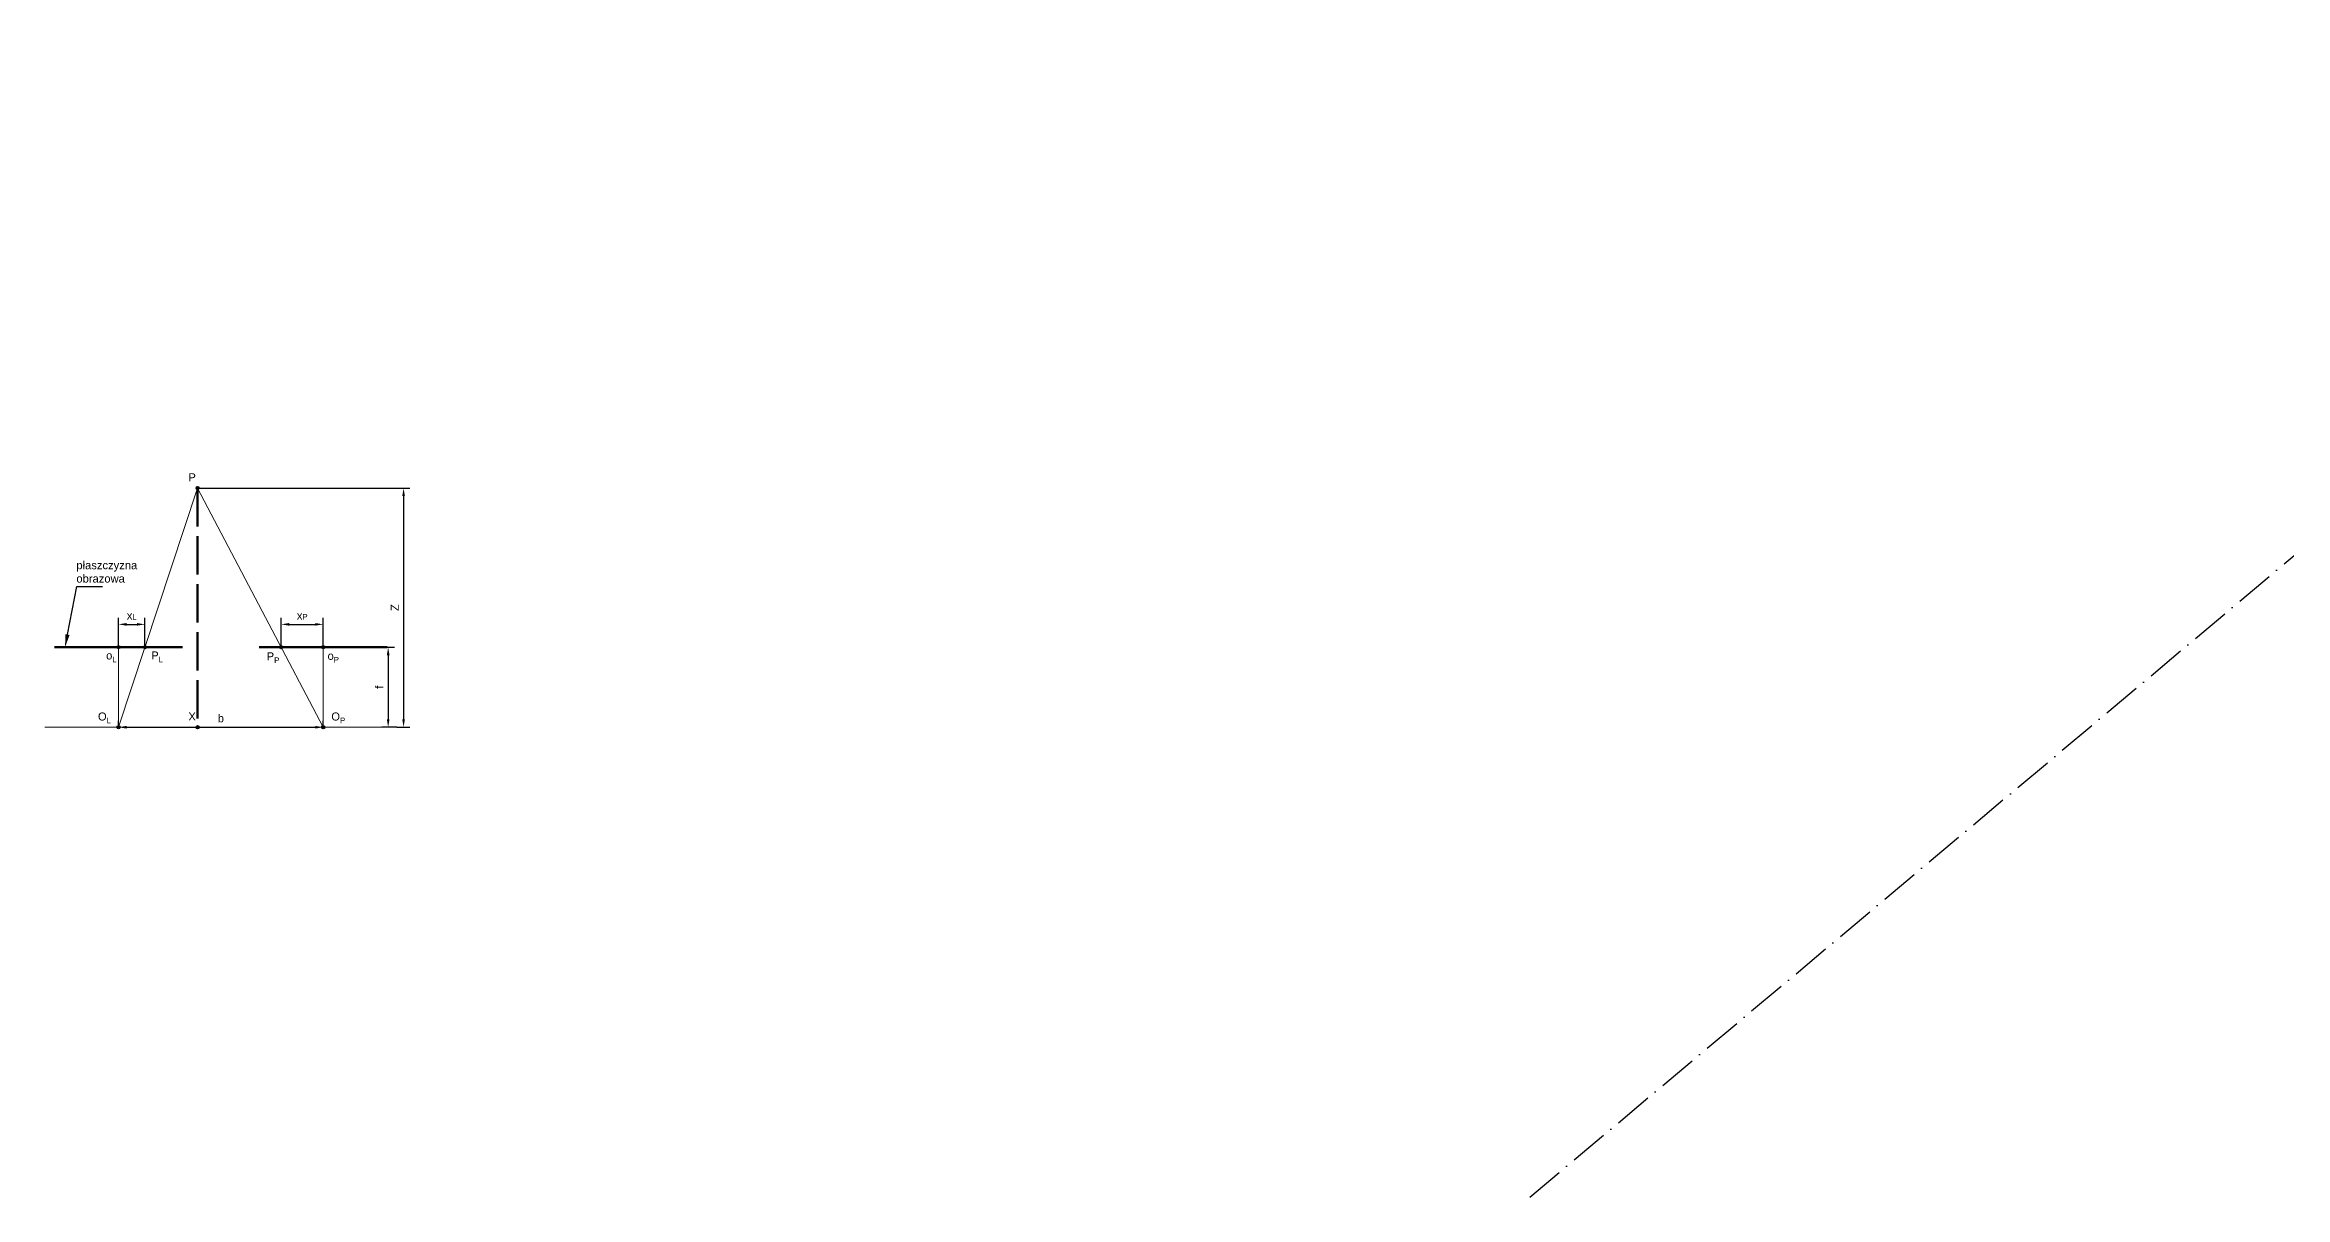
# Model space of a CAD drawing. Header units: millimetres. Extents: x 155 to 5108, y -52 to 2474.
# Drawn here: x 1091 to 1791, y 2 to 362 of the extents above; entities that cross this region are included whole.
import ezdxf

# ---------------------------------------------------------------- set-up
doc = ezdxf.new("R2010")
doc.units = ezdxf.units.MM
doc.linetypes.add('ACAD_ISO02W100', pattern=[15, 12, -3])
doc.linetypes.add('ACAD_ISO10W100', pattern=[18, 12, -3, 0, -3])
for name, color, linetype, lineweight in [('ciągła cienka', 3, 'Continuous', 30), ('istotna', 210, 'ACAD_ISO02W100', 60), ('osiowa', 4, 'ACAD_ISO10W100', 30), ('pomoc', 253, 'Continuous', 20), ('punkty', 18, 'Continuous', 30), ('tekst', 2, 'Continuous', 40), ('ukl_wspol', 32, 'Continuous', 100)]:
    doc.layers.add(name, color=color, linetype=linetype, lineweight=lineweight)
doc.styles.get("Standard").update_dxf_attribs({"font": 'arial.ttf'})
doc.dimstyles.new('AM_ISO', dxfattribs={"dimtxt": 2.5, "dimasz": 2.5, "dimexe": 2, "dimexo": 0, "dimgap": 1.5, "dimtad": 1, "dimdsep": 46, "dimtxsty": 'Standard', "dimcen": 0, "dimclrd": 256, "dimclre": 256, "dimclrt": 2, "dimadec": 0, "dimazin": 2, "dimtp": 0.1, "dimtm": 0.1, "dimtfac": 0.71, "dimtmove": 0, "dimatfit": 3, "dimfxl": 1, "dimlwd": -1, "dimlwe": -1, "dimarcsym": 0})

# ---------------------------------------------------------------- blocks, each defined once
blk = doc.blocks.new('*D2')
at = {"layer": 'ciągła cienka', "transparency": 16777216}
for p, q in [((1113.93, 148.38), (1113.93, 150.38)), ((1116.43, 148.38), (1175.38, 148.38)), ((1177.88, 148.38), (1177.88, 150.38))]:
    blk.add_line(p, q, dxfattribs=at)
for points in [[(1116.43, 148.79), (1116.43, 147.96), (1113.93, 148.38)], [(1175.38, 148.79), (1175.38, 147.96), (1177.88, 148.38)]]:
    blk.add_solid(points, dxfattribs=at)
at = {"layer": 'Defpoints', "color": 0, "transparency": 16777216}
for p in [(1113.93, 148.38), (1177.88, 148.38), (1177.88, 148.38)]:
    blk.add_point(p, dxfattribs=at)
at = {"layer": 'ciągła cienka', "color": 2, "transparency": 16777216, "insert": (1145.91, 151.15), "char_height": 2.5, "attachment_point": 5}
blk.add_mtext('b', dxfattribs=at)
blk = doc.blocks.new('*D3')
at = {"layer": 'ciągła cienka', "transparency": 16777216}
for p, q in [((1138.65, 223.09), (1204.99, 223.09)), ((1202.99, 220.59), (1202.99, 150.88)), ((1200.91, 148.38), (1204.99, 148.38))]:
    blk.add_line(p, q, dxfattribs=at)
for points in [[(1202.57, 220.59), (1203.4, 220.59), (1202.99, 223.09)], [(1202.57, 150.88), (1203.4, 150.88), (1202.99, 148.38)]]:
    blk.add_solid(points, dxfattribs=at)
at = {"layer": 'Defpoints', "color": 0, "transparency": 16777216}
for p in [(1138.65, 223.09), (1200.91, 148.38), (1202.99, 148.38)]:
    blk.add_point(p, dxfattribs=at)
at = {"layer": 'ciągła cienka', "color": 2, "transparency": 16777216, "insert": (1200.24, 185.73), "char_height": 2.5, "attachment_point": 5, "rotation": 90}
blk.add_mtext('Z', dxfattribs=at)
blk = doc.blocks.new('*D4')
at = {"layer": 'ciągła cienka', "transparency": 16777216}
for p, q in [((1197.88, 173.38), (1200.17, 173.38)), ((1198.17, 170.88), (1198.17, 150.88)), ((1200.91, 148.38), (1196.17, 148.38))]:
    blk.add_line(p, q, dxfattribs=at)
for points in [[(1197.76, 170.88), (1198.59, 170.88), (1198.17, 173.38)], [(1197.76, 150.88), (1198.59, 150.88), (1198.17, 148.38)]]:
    blk.add_solid(points, dxfattribs=at)
at = {"layer": 'Defpoints', "color": 0, "transparency": 16777216}
for p in [(1197.88, 173.38), (1198.17, 148.38), (1200.91, 148.38)]:
    blk.add_point(p, dxfattribs=at)
at = {"layer": 'ciągła cienka', "color": 2, "transparency": 16777216, "insert": (1195.4, 160.88), "char_height": 2.5, "attachment_point": 5, "rotation": 90}
blk.add_mtext('f', dxfattribs=at)
blk = doc.blocks.new('*D5')
at = {"layer": 'ciągła cienka', "transparency": 16777216}
for p, q in [((1113.93, 173.38), (1113.93, 182.51)), ((1122.2, 173.38), (1122.2, 182.51)), ((1116.43, 180.51), (1119.7, 180.51))]:
    blk.add_line(p, q, dxfattribs=at)
for points in [[(1116.43, 180.92), (1116.43, 180.09), (1113.93, 180.51)], [(1119.7, 180.92), (1119.7, 180.09), (1122.2, 180.51)]]:
    blk.add_solid(points, dxfattribs=at)
at = {"layer": 'Defpoints', "color": 0, "transparency": 16777216}
for p in [(1122.2, 180.51), (1113.93, 173.38), (1122.2, 173.38)]:
    blk.add_point(p, dxfattribs=at)
at = {"layer": 'ciągła cienka', "color": 2, "transparency": 16777216, "insert": (1118.07, 183.26), "char_height": 2.5, "attachment_point": 5}
blk.add_mtext('x{\\H0.7x;\\S^ L;}', dxfattribs=at)
blk = doc.blocks.new('*D6')
at = {"layer": 'ciągła cienka', "transparency": 16777216}
for p, q in [((1164.75, 173.38), (1164.75, 182.51)), ((1177.88, 173.38), (1177.88, 182.51)), ((1167.25, 180.51), (1175.38, 180.51))]:
    blk.add_line(p, q, dxfattribs=at)
for points in [[(1167.25, 180.92), (1167.25, 180.09), (1164.75, 180.51)], [(1175.38, 180.92), (1175.38, 180.09), (1177.88, 180.51)]]:
    blk.add_solid(points, dxfattribs=at)
at = {"layer": 'Defpoints', "color": 0, "transparency": 16777216}
for p in [(1177.88, 180.51), (1164.75, 173.38), (1177.88, 173.38)]:
    blk.add_point(p, dxfattribs=at)
at = {"layer": 'ciągła cienka', "color": 2, "transparency": 16777216, "insert": (1171.32, 183.26), "char_height": 2.5, "attachment_point": 5}
blk.add_mtext('x{\\H0.7x;\\S^ P;}', dxfattribs=at)

msp = doc.modelspace()

# ---------------------------------------------------------------- hatches: boundary and pattern name
at = {"layer": 'punkty'}
h = msp.add_hatch(color=256, dxfattribs=at)
h.dxf.hatch_style = 1
h.paths.add_polyline_path([(1138.15, 223.088, 1), (1139.15, 223.088, 1)])
h = msp.add_hatch(color=256, dxfattribs=at)
h.dxf.hatch_style = 1
h.paths.add_polyline_path([(1113.434, 173.378, 1), (1114.434, 173.378, 1)])
h = msp.add_hatch(color=256, dxfattribs=at)
h.dxf.hatch_style = 1
h.paths.add_polyline_path([(1121.705, 173.378, 1), (1122.705, 173.378, 1)])
h = msp.add_hatch(color=256, dxfattribs=at)
h.dxf.hatch_style = 1
h.paths.add_polyline_path([(1164.252, 173.378, 1), (1165.252, 173.378, 1)])
h = msp.add_hatch(color=256, dxfattribs=at)
h.dxf.hatch_style = 1
h.paths.add_polyline_path([(1177.378, 173.378, 1), (1178.378, 173.378, 1)])
h = msp.add_hatch(color=256, dxfattribs=at)
h.dxf.hatch_style = 1
h.paths.add_polyline_path([(1113.434, 148.378, 1), (1114.434, 148.378, 1)])
h = msp.add_hatch(color=256, dxfattribs=at)
h.dxf.hatch_style = 1
h.paths.add_polyline_path([(1138.15, 148.378, 1), (1139.15, 148.378, 1)])
h = msp.add_hatch(color=256, dxfattribs=at)
h.dxf.hatch_style = 1
h.paths.add_polyline_path([(1177.378, 148.378, 1), (1178.378, 148.378, 1)])

# ---------------------------------------------------------------- linework, layer by layer
at = {"layer": 'ciągła cienka', "linetype": 'ByBlock', "lineweight": -2}
msp.add_line((1100.894, 192.303), (1108.894, 192.303), dxfattribs=at)
msp.add_lwpolyline([(1097.99, 177.305), (1100.894, 192.303)], dxfattribs=at)
at = {"layer": 'ciągła cienka'}
msp.add_solid([(1098.645, 177.178), (1097.23, 173.378), (1097.336, 177.431)], dxfattribs=at)
at = {"layer": 'istotna'}
msp.add_line((1138.65, 223.088), (1138.65, 148.378), dxfattribs=at)
at = {"layer": 'osiowa'}
msp.add_line((1554.794, 1.593), (1983.738, 361.52), dxfattribs=at)
at = {"layer": 'pomoc'}
for p, q in [((1138.65, 223.088), (1113.934, 148.378)), ((1138.65, 223.088), (1177.878, 148.378)), ((1113.934, 148.378), (1113.934, 173.378)), ((1177.878, 148.378), (1177.878, 173.378)), ((1090.906, 148.378), (1200.906, 148.378))]:
    msp.add_line(p, q, dxfattribs=at)
at = {"layer": 'punkty'}
for centre in [(1138.65, 223.088), (1113.934, 173.378), (1122.205, 173.378), (1164.752, 173.378), (1177.878, 173.378), (1113.934, 148.378), (1138.65, 148.378), (1177.878, 148.378)]:
    msp.add_circle(centre, 0.5, dxfattribs=at)
at = {"layer": 'ukl_wspol'}
for p, q in [((1093.934, 173.378), (1133.934, 173.378)), ((1157.878, 173.378), (1197.878, 173.378))]:
    msp.add_line(p, q, dxfattribs=at)

# ---------------------------------------------------------------- texts
at = {"layer": 'tekst', "char_height": 2.5, "attachment_point": 1}
for s, insert in [('\\A1;P', (1135.766, 227.692)), ('\\A1;o{\\H0.7x;\\S^ L;}', (1110.068, 172.042)), ('\\A1;P{\\H0.7x;\\S^ L;}', (1124.164, 172.042)), ('\\A1;P{\\H0.7x;\\S^ P;}', (1160.221, 171.78)), ('\\A1;o{\\H0.7x;\\S^ P;}', (1179.236, 171.933)), ('\\A1;O{\\H0.7x;\\S^ L;}', (1107.504, 152.982)), ('\\A1;X', (1135.766, 152.982)), ('\\A1;O{\\H0.7x;\\S^ P;}', (1180.41, 152.982))]:
    msp.add_mtext_dynamic_manual_height_columns(s, width=7.49369, gutter_width=12.5, heights=[0], dxfattribs=dict(at, insert=insert))
at = {"layer": 'tekst', "insert": (1100.769, 200.229), "char_height": 2.5, "width": 20.05152, "attachment_point": 1}
msp.add_mtext('płaszczyzna obrazowa', dxfattribs=at)

# ---------------------------------------------------------------- dimensions: what is measured, and where the dimension line sits
at = {"layer": 'ciągła cienka'}
dim = msp.add_linear_dim(base=(1202.985, 148.378), p1=(1138.65, 223.088), p2=(1200.906, 148.378), angle=90, text='Z', dimstyle='AM_ISO', dxfattribs=at)
dim.commit()
dim.dimension.update_dxf_attribs({"geometry": '*D3', "text_midpoint": (1202.985, 185.733), "dimtype": 160})
dim = msp.add_linear_dim(base=(1122.205, 180.505), p1=(1113.934, 173.378), p2=(1122.205, 173.378), text='x{\\H0.7x;\\S^ L;}', dimstyle='AM_ISO', dxfattribs=at)
dim.commit()
dim.dimension.update_dxf_attribs({"geometry": '*D5', "text_midpoint": (1118.07, 180.505), "dimtype": 160})
for base, p1, p2, text, picture, middle in [((1177.878, 180.505), (1164.752, 173.378), (1177.878, 173.378), 'x{\\H0.7x;\\S^ P;}', '*D6', (1171.315, 183.255)), ((1177.878, 148.378), (1113.934, 148.378), (1177.878, 148.378), 'b', '*D2', (1145.906, 151.148))]:
    dim = msp.add_linear_dim(base=base, p1=p1, p2=p2, text=text, dimstyle='AM_ISO', dxfattribs=at)
    dim.commit()
    dim.dimension.update_dxf_attribs({"geometry": picture, "text_midpoint": middle})
dim = msp.add_linear_dim(base=(1198.172, 148.378), p1=(1197.878, 173.378), p2=(1200.906, 148.378), angle=90, text='f', dimstyle='AM_ISO', dxfattribs=at)
dim.commit()
dim.dimension.update_dxf_attribs({"geometry": '*D4', "text_midpoint": (1195.401, 160.878)})

doc.saveas('drawing.dxf')
